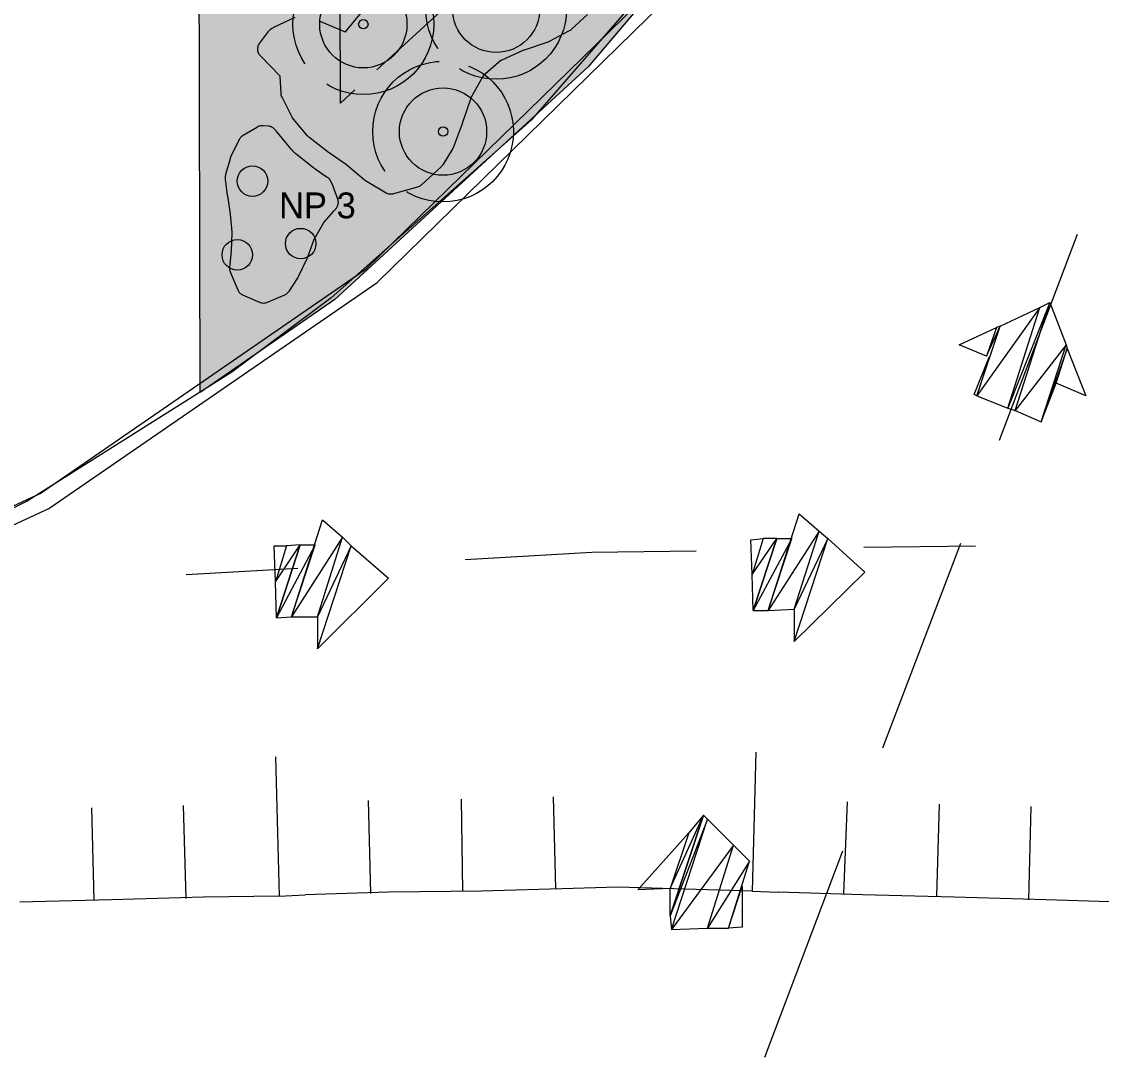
# Model space of a CAD drawing. Header units: metres. Extents: x 1 to 213, y 1 to 147.
# Drawn here: x 50.38 to 59.59, y 14.57 to 23.4 of the extents above; entities that cross this region are included whole.
import ezdxf

# ---------------------------------------------------------------- set-up
doc = ezdxf.new("R2010")
doc.units = ezdxf.units.M
doc.linetypes.add('DASHED', pattern=[1.524, 1.27, -0.254])
doc.layers.get('0').update_dxf_attribs({"lineweight": 0, "plot": 0})
for name, color, linetype, lineweight, plot in [('00-BASE-ARQUITECTURA', 8, 'Continuous', 0, False), ('PJ-ARBUSTOS', 82, 'Continuous', 0, False), ('PJ-COPA-ADULTA', 8, 'DASHED', 0, False), ('PJ-CUBRESUELOS', 150, 'Continuous', 0, False), ('PJ-ETIQUETAS', 7, 'Continuous', 0, False), ('PJ-GRAVILLA', 42, 'Continuous', 0, False), ('PJ-LIMITE-JARDIN', 7, 'Continuous', 0, False), ('PJ-MASAS', 92, 'Continuous', 0, False), ('PJ-MASAS-RELLENO', 92, 'Continuous', 0, False), ('PJ-RIEGO-SECTORES', 5, 'Continuous', 0, False), ('PJ-VISIBILIDAD', 1, 'DASHED', 0, False)]:
    doc.layers.add(name, color=color, linetype=linetype, lineweight=lineweight, plot=plot)

# ---------------------------------------------------------------- blocks, each defined once
blk = doc.blocks.new('PJ_BA')
for radius in [0.372, 0.04]:
    blk.add_circle((0, 0), radius)
for tag, p, height in [('CODIGO', (0.15, 0.15), 0.2), ('ESPECIE', (0.15, -0.1), 0.15), ('ZONA', (0.15, -0.3), 0.15)]:
    blk.add_attdef(tag, p, '', height=height)
blk = doc.blocks.new('PJ_NP')
blk.add_circle((0, 0), 0.13)
for tag, p, height in [('CODIGO', (0.15, 0.15), 0.2), ('ESPECIE', (0.15, -0.1), 0.15), ('ZONA', (0.15, -0.3), 0.15)]:
    blk.add_attdef(tag, p, '', height=height)

msp = doc.modelspace()

# ---------------------------------------------------------------- hatches: boundary and pattern name
at = {"layer": 'PJ-GRAVILLA'}
h = msp.add_hatch(dxfattribs=at)
h.set_pattern_fill('GRAVEL', scale=0.03)
h.paths.add_polyline_path([(52.0788, 40.2607), (63.1031, 40.2166), (63.1913, 39.8639), (60.2368, 32.0146), (59.8399, 31.2208), (59.3989, 29.8097), (57.7673, 26.4142), (56.4444, 24.4739), (55.2097, 23.0187), (53.0489, 21.0344), (51.9024, 20.2406), (51.8583, 39.1142), (52.0347, 39.5111), (52.0788, 40.2607)])
at = {"layer": 'PJ-MASAS-RELLENO'}
for points in [[(52.4144, 23.1117), (52.4094, 23.1174), (52.4049, 23.1234), (52.401, 23.1299), (52.3978, 23.1367), (52.3952, 23.1438), (52.3933, 23.1511), (52.3921, 23.1585), (52.3916, 23.166), (52.3918, 23.1735), (52.3927, 23.181), (52.3943, 23.1884), (52.3946, 23.1897), (52.3969, 23.1968), (52.3998, 23.2036), (52.4033, 23.2101), (52.4074, 23.2163), (52.4831, 23.3195), (52.4878, 23.3254), (52.4931, 23.3308), (52.4988, 23.3357), (52.513, 23.3466), (52.5203, 23.3516), (52.5281, 23.3557), (52.7102, 23.4403), (52.7172, 23.4432), (52.7243, 23.4453), (52.7316, 23.4468), (52.739, 23.4476), (52.7465, 23.4478), (52.754, 23.4472), (52.7613, 23.4459), (52.9077, 23.4133), (52.9147, 23.4114), (52.9216, 23.4089), (53.1378, 23.3171), (53.1396, 23.3165), (53.1409, 23.3179), (53.2886, 23.4961), (53.2911, 23.4994), (53.3789, 23.6317), (53.384, 23.6385), (53.3898, 23.6448), (53.3963, 23.6504), (53.4033, 23.6553), (53.4108, 23.6594), (53.5334, 23.7187), (53.541, 23.7219), (53.5489, 23.7243), (53.5571, 23.7259), (53.5653, 23.7266), (53.5736, 23.7265), (53.7082, 23.7174), (53.717, 23.7163), (53.7257, 23.7143), (53.7341, 23.7112), (53.8594, 23.658), (53.8635, 23.6561), (53.9907, 23.5933), (53.9925, 23.5926), (53.9944, 23.5923), (54.3127, 23.5704), (54.3146, 23.5703), (54.3154, 23.5721), (54.3969, 23.7878), (54.3985, 23.7933), (54.431, 23.9414), (54.433, 23.9489), (54.4358, 23.9562), (54.4393, 23.9632), (54.4434, 23.9698), (54.4481, 23.976), (54.8466, 24.4456), (54.8514, 24.4508), (54.8567, 24.4555), (54.8623, 24.4598), (54.8683, 24.4635), (55.0473, 24.5643), (55.0517, 24.5671), (55.2144, 24.6893), (55.2158, 24.6904), (55.2171, 24.6917), (55.3524, 24.8383), (55.3544, 24.8406), (55.4776, 24.9961), (55.4814, 25.0006), (55.6125, 25.1434), (55.6179, 25.1488), (55.6238, 25.1536), (55.7259, 25.2294), (55.7325, 25.2338), (55.7395, 25.2375), (55.7468, 25.2405), (55.7543, 25.2428), (55.7621, 25.2443), (55.77, 25.2451), (55.7779, 25.245), (55.7857, 25.2442), (55.7935, 25.2426), (55.801, 25.2403), (55.8513, 25.222), (55.859, 25.2187), (55.8663, 25.2147), (55.8731, 25.2099), (55.8794, 25.2044), (55.8851, 25.1983), (55.9861, 25.0784), (55.9874, 25.077), (55.9891, 25.0758), (56.1037, 25.0029), (56.1057, 25.0017), (56.1638, 24.9694), (56.1705, 24.9652), (56.1768, 24.9604), (56.1826, 24.955), (56.1878, 24.949), (56.1924, 24.9426), (56.1963, 24.9357), (56.1995, 24.9285), (56.202, 24.921), (56.2038, 24.9133), (56.2048, 24.9054), (56.2165, 24.7488), (56.2167, 24.7419), (56.2163, 24.7351), (56.2154, 24.7284), (56.1769, 24.518), (56.1746, 24.5086), (56.1711, 24.4995), (56.1685, 24.4935), (56.1651, 24.4869), (56.1611, 24.4806), (56.1566, 24.4747), (55.8113, 24.0679), (55.8046, 24.0609), (55.7971, 24.0547), (55.7828, 24.0444), (55.7821, 24.0439), (55.6135, 23.925), (55.6093, 23.9217), (55.4638, 23.7865), (55.4599, 23.7823), (55.3345, 23.6271), (55.212, 23.4729), (55.2079, 23.4682), (55.2036, 23.4639), (55.0657, 23.3366), (55.0604, 23.3322), (55.0548, 23.3282), (55.0489, 23.3247), (54.8768, 23.2336), (54.8709, 23.2308), (54.8648, 23.2284), (54.6626, 23.1604), (54.659, 23.159), (54.4677, 23.0732), (54.4659, 23.0723), (54.4644, 23.0711), (54.315, 22.9403), (54.3134, 22.9387), (54.3122, 22.9368), (54.2102, 22.7539), (54.2094, 22.7523), (54.2088, 22.7506), (54.135, 22.5349), (54.1343, 22.533), (54.0584, 22.3281), (54.0552, 22.3206), (54.0512, 22.3135), (53.9693, 22.1822), (53.9652, 22.1763), (53.9606, 22.1708), (53.9556, 22.1657), (53.7865, 22.0104), (53.7808, 22.0056), (53.7746, 22.0014), (53.7681, 21.9978), (53.7613, 21.9947), (53.7542, 21.9924), (53.5495, 21.9344), (53.5416, 21.9326), (53.5336, 21.9316), (53.5255, 21.9314), (53.5174, 21.932), (53.5095, 21.9335), (53.5017, 21.9357), (53.4942, 21.9387), (53.487, 21.9425), (53.31, 22.0471), (53.3041, 22.0509), (53.2986, 22.0552), (53.1516, 22.1812), (53.1484, 22.1838), (52.9842, 22.2973), (52.9807, 22.2999), (52.8288, 22.4177), (52.8223, 22.4233), (52.8165, 22.4296), (52.696, 22.5734), (52.6906, 22.5807), (52.686, 22.5886), (52.599, 22.7605), (52.5955, 22.7683), (52.5929, 22.7765), (52.5912, 22.7848), (52.5904, 22.7933), (52.5845, 22.9358), (52.5843, 22.9378), (52.5829, 22.9394), (52.4144, 23.1117)], [(52.3892, 22.5073), (52.3966, 22.5112), (52.4043, 22.5143), (52.4123, 22.5166), (52.4205, 22.518), (52.4288, 22.5185), (52.4372, 22.5182), (52.4831, 22.5141), (52.491, 22.513), (52.4988, 22.5111), (52.5063, 22.5084), (52.5135, 22.505), (52.5204, 22.5009), (52.5268, 22.4962), (52.5327, 22.4908), (52.538, 22.4849), (52.5428, 22.4784), (52.5456, 22.4742), (52.5469, 22.4723), (52.5513, 22.4663), (52.552, 22.4654), (52.5577, 22.4582), (52.5584, 22.4574), (52.6782, 22.3144), (52.6789, 22.3136), (52.6845, 22.3072), (52.6853, 22.3064), (52.69, 22.3013), (52.6915, 22.2998), (52.7038, 22.2879), (52.7054, 22.2865), (52.7106, 22.2819), (52.7115, 22.2812), (52.7181, 22.2758), (52.7189, 22.2752), (52.8701, 22.1578), (52.8706, 22.1575), (52.8741, 22.1549), (52.8745, 22.1546), (52.8776, 22.1523), (52.878, 22.152), (52.8816, 22.1494), (52.882, 22.1491), (52.9843, 22.0784), (52.9906, 22.0735), (52.9965, 22.068), (53.0017, 22.062), (53.0064, 22.0554), (53.0103, 22.0484), (53.0258, 22.0175), (53.0293, 22.0092), (53.072, 21.8925), (53.0744, 21.8846), (53.076, 21.8765), (53.0768, 21.8683), (53.0767, 21.86), (53.0758, 21.8518), (53.074, 21.8437), (53.0714, 21.8359), (53.0667, 21.8241), (53.0633, 21.8165), (53.0591, 21.8093), (53.0541, 21.8025), (53.0485, 21.7964), (53.0422, 21.7908), (53.0357, 21.7861), (53.0356, 21.786), (53.0341, 21.7844), (52.9538, 21.692), (52.9526, 21.6904), (52.9515, 21.6887), (52.8721, 21.5478), (52.8714, 21.5464), (52.8708, 21.5449), (52.8128, 21.3876), (52.8103, 21.3815), (52.7408, 21.2326), (52.7381, 21.2272), (52.7349, 21.222), (52.6537, 21.1), (52.6491, 21.0938), (52.644, 21.0881), (52.6383, 21.0829), (52.6322, 21.0783), (52.6257, 21.0742), (52.6188, 21.0709), (52.4738, 21.0083), (52.4661, 21.0054), (52.4582, 21.0034), (52.45, 21.0021), (52.4418, 21.0017), (52.4336, 21.0022), (52.4255, 21.0035), (52.4175, 21.0056), (52.4099, 21.0085), (52.2657, 21.0721), (52.2588, 21.0755), (52.2524, 21.0795), (52.2463, 21.0842), (52.2407, 21.0893), (52.2357, 21.095), (52.2312, 21.1012), (52.2273, 21.1077), (52.224, 21.1146), (52.1603, 21.2681), (52.1577, 21.2754), (52.1558, 21.283), (52.1546, 21.2907), (52.1542, 21.2984), (52.1546, 21.3062), (52.1679, 21.4479), (52.168, 21.4502), (52.1735, 21.6039), (52.1734, 21.6086), (52.1607, 21.762), (52.1604, 21.765), (52.1356, 21.9198), (52.1354, 21.9215), (52.1189, 22.0418), (52.1182, 22.0525), (52.1181, 22.0814), (52.1184, 22.0887), (52.1194, 22.096), (52.1211, 22.1031), (52.1585, 22.2368), (52.1606, 22.2434), (52.1634, 22.2498), (52.2356, 22.4005), (52.2393, 22.4074), (52.2437, 22.4139), (52.2487, 22.4199), (52.2542, 22.4254), (52.2603, 22.4304), (52.2669, 22.4347), (52.3892, 22.5073)]]:
    msp.add_hatch(color=7, dxfattribs=at).paths.add_polyline_path(points)

# ---------------------------------------------------------------- linework, layer by layer
at = {"layer": '00-BASE-ARQUITECTURA'}
for points in [[(132.6056, 42.4603), (98.813, 42.4497), (51.9289, 42.4709), (51.9183, 40.2061), (63.2954, 40.1637), (62.5016, 38.0788), (61.8984, 36.4807), (60.5119, 32.8612), (59.8875, 31.2208), (59.2102, 29.4428), (58.5223, 27.8553), (57.9402, 26.7652), (56.6173, 24.7438), (54.7229, 22.5637), (53.0189, 21.0502), (52.1723, 20.4152), (50.426, 19.3146), (48.5316, 18.3832)], [(40.69, 16.7746), (44.1613, 17.0769), (47.4647, 17.9601), (50.5373, 19.3807), (53.3161, 21.2954), (55.7378, 23.6606), (57.7396, 26.433), (59.2582, 29.5689)], [(40.6899, 16.6265), (44.1871, 16.931), (47.5152, 17.8207), (50.6107, 19.252), (53.4102, 21.181), (55.8501, 23.5639), (57.8667, 26.3569), (59.3967, 29.5163)], [(59.3795, 21.59), (58.7128, 19.8332)], [(58.8504, 20.0872), (59.1467, 21.0079), (58.7869, 20.1083), (58.8504, 20.0872)], [(59.1467, 21.0079), (58.7869, 20.1083), (59.062, 20.9656), (59.1467, 21.0079)], [(59.2843, 20.6481), (58.8504, 20.0872), (59.1467, 21.0079), (59.2843, 20.6481)], [(58.7869, 20.1083), (59.062, 20.9656), (58.5223, 20.2142), (58.7869, 20.1083)], [(59.062, 20.9656), (58.5223, 20.2142), (58.7234, 20.8068), (59.062, 20.9656)], [(58.6916, 20.7962), (58.6069, 20.5528), (58.3741, 20.6481), (58.6916, 20.7962)], [(58.7234, 20.8068), (58.6916, 20.7962), (58.6069, 20.5528), (58.7234, 20.8068)], [(59.0726, 19.9919), (59.2843, 20.6481), (58.8504, 20.0872), (59.0726, 19.9919)], [(59.2949, 20.6163), (59.0726, 19.9919), (59.2843, 20.6481), (59.2949, 20.6163)], [(58.6281, 20.5422), (58.5223, 20.2142), (58.5011, 20.2247), (58.6281, 20.5422)], [(59.1996, 20.32), (59.2949, 20.6163), (59.0726, 19.9919), (59.1996, 20.32)], [(59.4536, 20.2142), (59.1996, 20.32), (59.2949, 20.6163), (59.4536, 20.2142)], [(53.1142, 19.0077), (52.6803, 18.3303), (52.9449, 19.1558), (53.1142, 19.0077)], [(57.1782, 19.0606), (56.7443, 18.3832), (57.0089, 19.2087), (57.1782, 19.0606)], [(56.9665, 18.3938), (57.1782, 19.0606), (56.7443, 18.3832), (56.9665, 18.3938)], [(57.2523, 18.9971), (56.9665, 18.3938), (57.1782, 19.0606), (57.2523, 18.9971)], [(52.9025, 18.3303), (53.1142, 19.0077), (52.6803, 18.3303), (52.9025, 18.3303)], [(53.1883, 18.9336), (52.9025, 18.3303), (53.1142, 19.0077), (53.1883, 18.9336)], [(56.7019, 18.9971), (56.6067, 18.6902), (56.5961, 18.9865), (56.7019, 18.9971)], [(56.8184, 18.9971), (56.7019, 18.9971), (56.6067, 18.6902), (56.8184, 18.9971)], [(56.8184, 18.9971), (56.6173, 18.3832), (56.6067, 18.6902), (56.8184, 18.9971)], [(56.7443, 18.3832), (56.9454, 18.9971), (56.6173, 18.3832), (56.7443, 18.3832)], [(56.9454, 18.9971), (56.6173, 18.3832), (56.8184, 18.9971), (56.9454, 18.9971)], [(57.5698, 18.7113), (56.9665, 18.1187), (57.2523, 18.9971), (57.5698, 18.7113)], [(56.9665, 18.1187), (57.2523, 18.9971), (56.9665, 18.3938), (56.9665, 18.1187)], [(52.638, 18.9336), (52.5427, 18.6267), (52.5321, 18.9336), (52.638, 18.9336)], [(52.7544, 18.9442), (52.638, 18.9336), (52.5427, 18.6267), (52.7544, 18.9442)], [(52.7544, 18.9442), (52.5533, 18.3197), (52.5427, 18.6267), (52.7544, 18.9442)], [(52.6803, 18.3303), (52.8814, 18.9442), (52.5533, 18.3197), (52.6803, 18.3303)], [(52.8814, 18.9442), (52.5533, 18.3197), (52.7544, 18.9442), (52.8814, 18.9442)], [(53.5058, 18.6584), (52.9025, 18.0552), (53.1883, 18.9336), (53.5058, 18.6584)], [(52.9025, 18.0552), (53.1883, 18.9336), (52.9025, 18.3303), (52.9025, 18.0552)], [(54.1619, 18.8172), (55.2414, 18.8807), (56.1304, 18.8912)], [(57.5592, 18.923), (58.5117, 18.9336)], [(58.3847, 18.9547), (57.7179, 17.2085)], [(51.7807, 18.6902), (52.7332, 18.7431)], [(52.5427, 17.1344), (52.5744, 15.9491), (52.7967, 15.9597)], [(56.6385, 17.1767), (56.6067, 15.9914), (56.8289, 15.9808)], [(53.3576, 15.9702), (53.3364, 16.764)], [(54.1408, 15.9914), (54.1302, 16.7746)], [(54.9345, 16.0126), (54.9134, 16.7957)], [(50.9975, 15.9173), (50.9764, 16.7005)], [(51.7807, 15.9279), (51.7595, 16.7217)], [(57.3899, 15.9702), (57.4216, 16.7534)], [(58.1836, 15.9491), (58.2048, 16.7322)], [(58.9668, 15.9173), (58.988, 16.7111)], [(56.2257, 16.6052), (55.9082, 15.7797), (56.1939, 16.637), (56.2257, 16.6052)], [(56.1939, 16.637), (56.067, 16.4888), (55.9082, 16.0126), (56.1939, 16.637)], [(56.1939, 16.637), (55.9082, 15.7797), (55.9082, 16.0126), (56.1939, 16.637)], [(55.9188, 15.6633), (56.2257, 16.6052), (55.9082, 15.7797), (55.9188, 15.6633)], [(56.4479, 16.383), (55.9188, 15.6633), (56.2257, 16.6052), (56.4479, 16.383)], [(56.067, 16.4888), (55.9082, 16.0126), (55.633, 16.002), (56.067, 16.4888)], [(56.2257, 15.6739), (56.4479, 16.383), (55.9188, 15.6633), (56.2257, 15.6739)], [(56.5855, 16.2454), (56.2257, 15.6739), (56.4479, 16.383), (56.5855, 16.2454)], [(57.3793, 16.3301), (56.7125, 14.5732)], [(56.4056, 15.6739), (56.5855, 16.2454), (56.2257, 15.6739), (56.4056, 15.6739)], [(56.6067, 15.9914), (55.4637, 16.0232), (55.0827, 16.0126)], [(56.522, 15.6845), (56.4056, 15.6739), (56.522, 16.0337), (56.522, 15.6845)], [(51.9289, 15.9385), (51.1457, 15.9173)], [(52.5744, 15.9491), (51.9289, 15.9385)], [(53.5058, 15.9808), (52.7967, 15.9597)], [(54.2995, 15.9914), (53.5058, 15.9808)], [(55.0827, 16.0126), (54.2995, 15.9914)], [(57.5486, 15.9597), (56.8289, 15.9808)], [(58.3318, 15.9385), (57.5486, 15.9597)], [(59.1149, 15.9173), (58.3318, 15.9385)], [(51.1457, 15.9173), (50.3625, 15.8962)], [(59.7499, 15.8962), (59.1149, 15.9173)]]:
    msp.add_lwpolyline(points, dxfattribs=at)
at = {"layer": 'PJ-COPA-ADULTA'}
for centre in [(54.4249, 23.5121), (53.2924, 23.3812), (53.972, 22.4659)]:
    msp.add_circle(centre, 0.6, dxfattribs=at)
at = {"layer": 'PJ-LIMITE-JARDIN'}
msp.add_lwpolyline([(52.0788, 40.2607), (63.1031, 40.2166), (63.1913, 39.8639), (60.2368, 32.0146), (59.8399, 31.2208), (59.3989, 29.8097), (57.7673, 26.4142), (56.4444, 24.4739), (55.2097, 23.0187), (53.0489, 21.0344), (51.9024, 20.2406), (51.8583, 39.1142), (52.0347, 39.5111), (52.0788, 40.2607)], close=True, dxfattribs=at)
at = {"layer": 'PJ-MASAS'}
for points in [[(52.9216, 23.4089), (53.1378, 23.3171), (53.1396, 23.3165), (53.1409, 23.3179), (53.2886, 23.4961)], [(55.2036, 23.4639), (55.0657, 23.3366), (55.0604, 23.3322), (55.0548, 23.3282), (55.0489, 23.3247), (54.8768, 23.2336), (54.8709, 23.2308), (54.8648, 23.2284), (54.6626, 23.1604), (54.659, 23.159), (54.4677, 23.0732), (54.4659, 23.0723), (54.4644, 23.0711), (54.315, 22.9403), (54.3134, 22.9387), (54.3122, 22.9368), (54.2102, 22.7539), (54.2094, 22.7523), (54.2088, 22.7506), (54.135, 22.5349), (54.1343, 22.533), (54.0584, 22.3281), (54.0552, 22.3206), (54.0512, 22.3135), (53.9693, 22.1822), (53.9652, 22.1763), (53.9606, 22.1708), (53.9556, 22.1657), (53.7865, 22.0104), (53.7808, 22.0056), (53.7746, 22.0014), (53.7681, 21.9978), (53.7613, 21.9947), (53.7542, 21.9924), (53.5495, 21.9344), (53.5416, 21.9326), (53.5336, 21.9316), (53.5255, 21.9314), (53.5174, 21.932), (53.5095, 21.9335), (53.5017, 21.9357), (53.4942, 21.9387), (53.487, 21.9425), (53.31, 22.0471), (53.3041, 22.0509), (53.2986, 22.0552), (53.1516, 22.1812), (53.1484, 22.1838), (52.9842, 22.2973), (52.9807, 22.2999), (52.8288, 22.4177), (52.8223, 22.4233), (52.8165, 22.4296), (52.696, 22.5734), (52.6906, 22.5807), (52.686, 22.5886), (52.599, 22.7605), (52.5955, 22.7683), (52.5929, 22.7765), (52.5912, 22.7848), (52.5904, 22.7933), (52.5845, 22.9358), (52.5843, 22.9378), (52.5829, 22.9394), (52.4144, 23.1117), (52.4144, 23.1117), (52.4094, 23.1174), (52.4049, 23.1234), (52.401, 23.1299), (52.3978, 23.1367), (52.3952, 23.1438), (52.3933, 23.1511), (52.3921, 23.1585), (52.3916, 23.166), (52.3918, 23.1735), (52.3927, 23.181), (52.3943, 23.1884), (52.3946, 23.1897), (52.3969, 23.1968), (52.3998, 23.2036), (52.4033, 23.2101), (52.4074, 23.2163), (52.4831, 23.3195), (52.4878, 23.3254), (52.4931, 23.3308), (52.4988, 23.3357), (52.513, 23.3466), (52.5203, 23.3516), (52.5281, 23.3557), (52.7102, 23.4403)]]:
    msp.add_lwpolyline(points, dxfattribs=at)
msp.add_lwpolyline([(52.3892, 22.5073), (52.3966, 22.5112), (52.4043, 22.5143), (52.4123, 22.5166), (52.4205, 22.518), (52.4288, 22.5185), (52.4372, 22.5182), (52.4831, 22.5141), (52.491, 22.513), (52.4988, 22.5111), (52.5063, 22.5084), (52.5135, 22.505), (52.5204, 22.5009), (52.5268, 22.4962), (52.5327, 22.4908), (52.538, 22.4849), (52.5428, 22.4784), (52.5456, 22.4742), (52.5469, 22.4723), (52.5513, 22.4663), (52.552, 22.4654), (52.5577, 22.4582), (52.5584, 22.4574), (52.6782, 22.3144), (52.6789, 22.3136), (52.6845, 22.3072), (52.6853, 22.3064), (52.69, 22.3013), (52.6915, 22.2998), (52.7038, 22.2879), (52.7054, 22.2865), (52.7106, 22.2819), (52.7115, 22.2812), (52.7181, 22.2758), (52.7189, 22.2752), (52.8701, 22.1578), (52.8706, 22.1575), (52.8741, 22.1549), (52.8745, 22.1546), (52.8776, 22.1523), (52.878, 22.152), (52.8816, 22.1494), (52.882, 22.1491), (52.9843, 22.0784), (52.9906, 22.0735), (52.9965, 22.068), (53.0017, 22.062), (53.0064, 22.0554), (53.0103, 22.0484), (53.0258, 22.0175), (53.0293, 22.0092), (53.072, 21.8925), (53.0744, 21.8846), (53.076, 21.8765), (53.0768, 21.8683), (53.0767, 21.86), (53.0758, 21.8518), (53.074, 21.8437), (53.0714, 21.8359), (53.0667, 21.8241), (53.0633, 21.8165), (53.0591, 21.8093), (53.0541, 21.8025), (53.0485, 21.7964), (53.0422, 21.7908), (53.0357, 21.7861), (53.0356, 21.786), (53.0341, 21.7844), (52.9538, 21.692), (52.9526, 21.6904), (52.9515, 21.6887), (52.8721, 21.5478), (52.8714, 21.5464), (52.8708, 21.5449), (52.8128, 21.3876), (52.8103, 21.3815), (52.7408, 21.2326), (52.7381, 21.2272), (52.7349, 21.222), (52.6537, 21.1), (52.6491, 21.0938), (52.644, 21.0881), (52.6383, 21.0829), (52.6322, 21.0783), (52.6257, 21.0742), (52.6188, 21.0709), (52.4738, 21.0083), (52.4661, 21.0054), (52.4582, 21.0034), (52.45, 21.0021), (52.4418, 21.0017), (52.4336, 21.0022), (52.4255, 21.0035), (52.4175, 21.0056), (52.4099, 21.0085), (52.2657, 21.0721), (52.2588, 21.0755), (52.2524, 21.0795), (52.2463, 21.0842), (52.2407, 21.0893), (52.2357, 21.095), (52.2312, 21.1012), (52.2273, 21.1077), (52.224, 21.1146), (52.1603, 21.2681), (52.1577, 21.2754), (52.1558, 21.283), (52.1546, 21.2907), (52.1542, 21.2984), (52.1546, 21.3062), (52.1679, 21.4479), (52.168, 21.4502), (52.1735, 21.6039), (52.1734, 21.6086), (52.1607, 21.762), (52.1604, 21.765), (52.1356, 21.9198), (52.1354, 21.9215), (52.1189, 22.0418), (52.1182, 22.0525), (52.1181, 22.0814), (52.1184, 22.0887), (52.1194, 22.096), (52.1211, 22.1031), (52.1585, 22.2368), (52.1606, 22.2434), (52.1634, 22.2498), (52.2356, 22.4005), (52.2393, 22.4074), (52.2437, 22.4139), (52.2487, 22.4199), (52.2542, 22.4254), (52.2603, 22.4304), (52.2669, 22.4347), (52.3892, 22.5073)], close=True, dxfattribs=at)
at = {"layer": 'PJ-RIEGO-SECTORES'}
msp.add_lwpolyline([(63.1031, 40.2166), (63.1913, 39.8639), (60.2368, 32.0146), (59.8399, 31.2208), (59.3989, 29.8097), (57.7673, 26.4142), (56.4444, 24.4739), (55.2097, 23.0187), (53.0489, 21.0344), (51.9024, 20.2406), (51.8583, 39.1142), (52.0347, 39.5111), (52.0788, 40.2607), (63.1031, 40.2166)], close=True, dxfattribs=at)
at = {"layer": 'PJ-VISIBILIDAD'}
msp.add_lwpolyline([(53.0966, 22.7074), (53.0589, 38.8609), (53.1313, 39.0237), (53.1441, 39.0565), (61.5925, 39.0227), (59.1356, 32.4956), (58.7666, 31.7575), (58.727, 31.6696), (58.6945, 31.5787), (58.2796, 30.2509), (56.7249, 27.0155), (55.4885, 25.2021), (54.343, 23.8521), (53.0966, 22.7074)], close=True, dxfattribs=at)

# ---------------------------------------------------------------- block references
at = {"layer": 'PJ-ARBUSTOS'}
for p in [(54.4249, 23.5121), (53.2924, 23.3812), (53.972, 22.4659)]:
    msp.add_blockref('PJ_BA', p, dxfattribs=at)
at = {"layer": 'PJ-CUBRESUELOS'}
for p in [(52.3475, 22.0442), (52.7583, 21.5113), (52.2175, 21.4155)]:
    msp.add_blockref('PJ_NP', p, dxfattribs=at)

# ---------------------------------------------------------------- texts
at = {"layer": 'PJ-ETIQUETAS'}
msp.add_text('NP 3', height=0.22, dxfattribs=at).set_placement((52.5739, 21.727))

doc.saveas('drawing.dxf')
